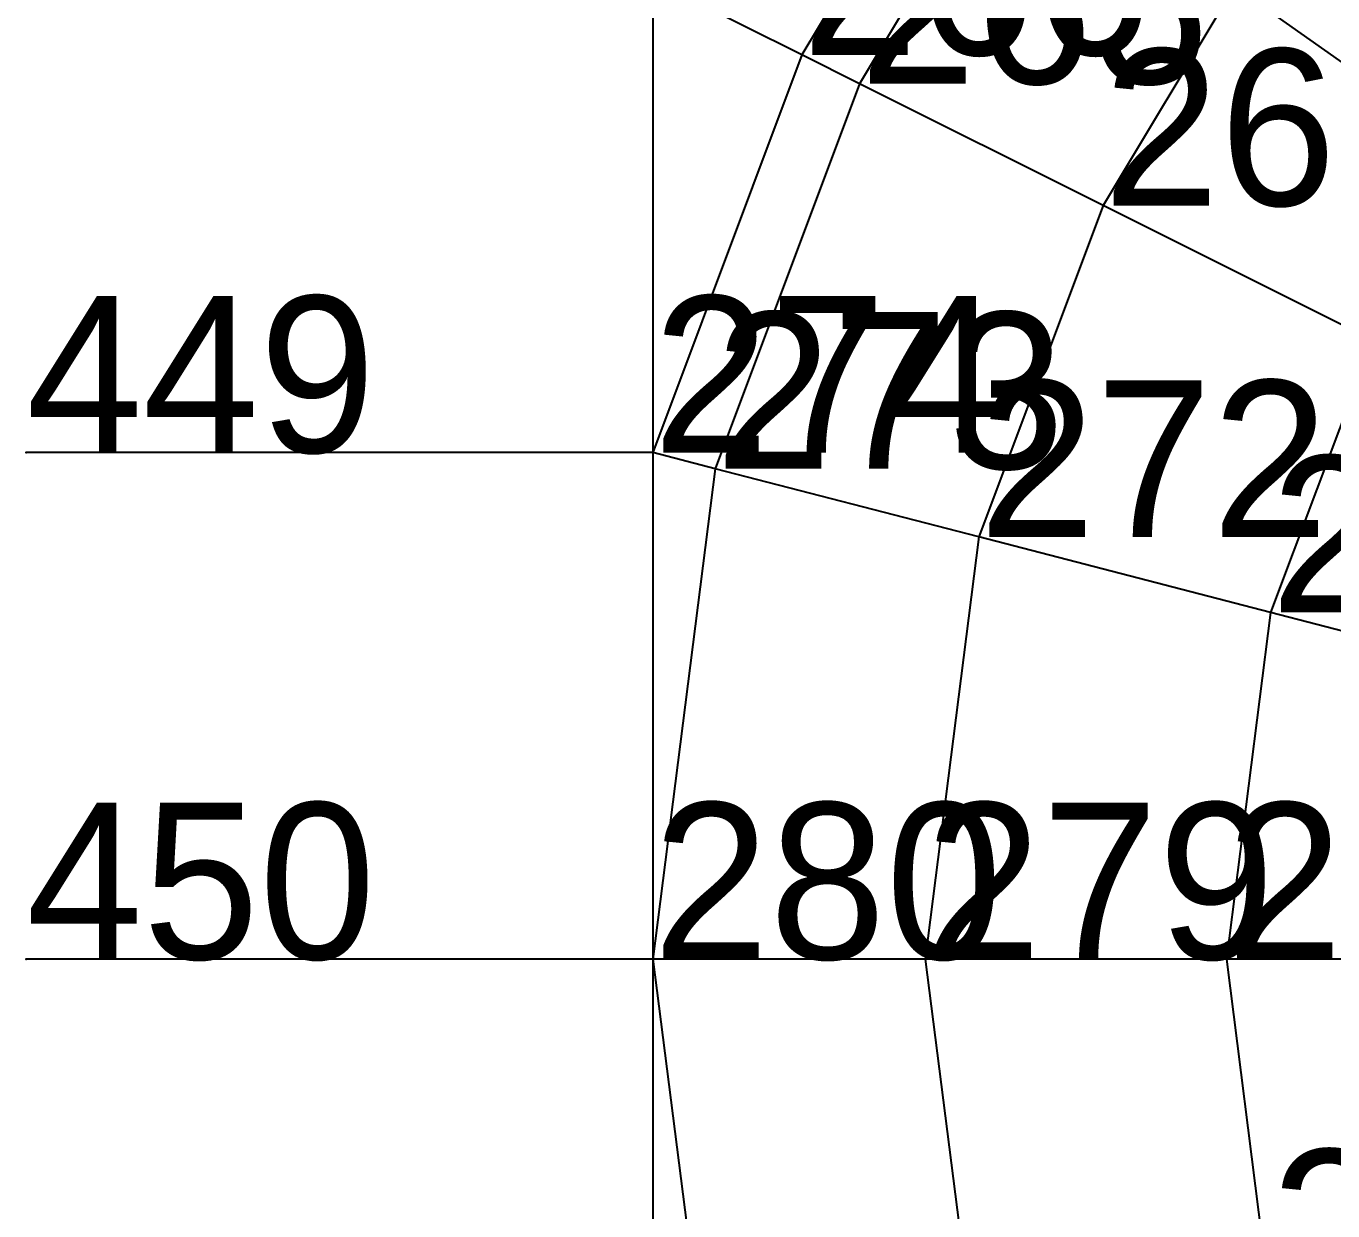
# Model space of a CAD drawing. Header units: metres. Extents: x -2.48 to 2.8, y -2.48 to 2.63.
# Drawn here: x -2.475 to -1.224, y -0.241 to 0.894 of the extents above; entities that cross this region are included whole.
import ezdxf

# ---------------------------------------------------------------- set-up
doc = ezdxf.new("R2010")
doc.units = ezdxf.units.M

msp = doc.modelspace()

# ---------------------------------------------------------------- linework, layer by layer
at = {"layer": 'ASSE', "color": 253}
for p, q in [((-1.581376, 1.118202, 2.019233), (-1.732311, 0.866156, 2.019233)), ((-1.530931, 1.082532, 2.077305), (-1.677051, 0.838525, 2.077305)), ((-1.732311, 0.866156, 2.019233), (-1.875, 0.9375, 1.850854)), ((-1.875, 0.9375, 1.850854), (-1.875, 0.485286, 2.019233)), ((-1.318007, 0.931972, 2.287418), (-1.443805, 0.721902, 2.287418)), ((-1.082532, 0.765466, 2.466761), (-1.318007, 0.931972, 2.287418)), ((-1.732311, 0.866156, 2.019233), (-1.875, 0.485286, 2.019233)), ((-1.677051, 0.838525, 2.077305), (-1.732311, 0.866156, 2.019233)), ((-1.677051, 0.838525, 2.077305), (-1.815188, 0.469805, 2.077305)), ((-1.443805, 0.721902, 2.287418), (-1.677051, 0.838525, 2.077305)), ((-1.443805, 0.721902, 2.287418), (-1.562729, 0.404464, 2.287418)), ((-1.185854, 0.592927, 2.466761), (-1.443805, 0.721902, 2.287418)), ((-1.185854, 0.592927, 2.466761), (-1.283532, 0.332202, 2.466761)), ((-1.875, 0.485286, 2.019233), (-2.475, 0.485286, 0.311111)), ((-1.815188, 0.469805, 2.077305), (-1.875, 0.485286, 2.019233)), ((-1.875, 0.485286, 2.019233), (-1.875, 0, 2.077305)), ((-1.815188, 0.469805, 2.077305), (-1.875, 0, 2.077305)), ((-1.562729, 0.404464, 2.287418), (-1.815188, 0.469805, 2.077305)), ((-1.562729, 0.404464, 2.287418), (-1.614223, 0, 2.287418)), ((-1.283532, 0.332202, 2.466761), (-1.562729, 0.404464, 2.287418)), ((-1.283532, 0.332202, 2.466761), (-1.325825, 0, 2.466761)), ((-0.982373, 0.254257, 2.610773), (-1.283532, 0.332202, 2.466761)), ((-1.875, 0, 2.077305), (-2.475, 0, 0.375)), ((-1.614223, 0, 2.287418), (-1.875, 0, 2.077305)), ((-1.875, 0, 2.077305), (-1.815188, -0.469805, 2.077305)), ((-1.875, 0, 2.077305), (-1.875, -0.485286, 2.019233)), ((-1.325825, 0, 2.466761), (-1.614223, 0, 2.287418)), ((-1.614223, 0, 2.287418), (-1.562729, -0.404464, 2.287418)), ((-1.014743, 0, 2.610773), (-1.325825, 0, 2.466761)), ((-1.325825, 0, 2.466761), (-1.283532, -0.332202, 2.466761))]:
    msp.add_line(p, q, dxfattribs=at)
at = {"layer": 'ESTRADOSSO'}
for p, q in [((-1.581376, 1.118202, 2.227356), (-1.732311, 0.866156, 2.227356)), ((-1.530931, 1.082532, 2.279609), (-1.677051, 0.838525, 2.279609)), ((-1.732311, 0.866156, 2.227356), (-1.875, 0.9375, 2.07791)), ((-1.875, 0.9375, 2.07791), (-1.875, 0.485286, 2.227356)), ((-1.318007, 0.931972, 2.471139), (-1.443805, 0.721902, 2.471139)), ((-1.082532, 0.765466, 2.637125), (-1.318007, 0.931972, 2.471139)), ((-1.732311, 0.866156, 2.227356), (-1.875, 0.485286, 2.227356)), ((-1.677051, 0.838525, 2.279609), (-1.732311, 0.866156, 2.227356)), ((-1.677051, 0.838525, 2.279609), (-1.815188, 0.469805, 2.279609)), ((-1.443805, 0.721902, 2.471139), (-1.677051, 0.838525, 2.279609)), ((-1.443805, 0.721902, 2.471139), (-1.562729, 0.404464, 2.471139)), ((-1.185854, 0.592927, 2.637125), (-1.443805, 0.721902, 2.471139)), ((-1.185854, 0.592927, 2.637125), (-1.283532, 0.332202, 2.637125)), ((-1.875, 0.485286, 2.227356), (-2.475, 0.485286, 1.811111)), ((-1.815188, 0.469805, 2.279609), (-1.875, 0.485286, 2.227356)), ((-1.875, 0.485286, 2.227356), (-1.875, 0, 2.279609)), ((-1.815188, 0.469805, 2.279609), (-1.875, 0, 2.279609)), ((-1.562729, 0.404464, 2.471139), (-1.815188, 0.469805, 2.279609)), ((-1.562729, 0.404464, 2.471139), (-1.614223, 0, 2.471139)), ((-1.283532, 0.332202, 2.637125), (-1.562729, 0.404464, 2.471139)), ((-1.283532, 0.332202, 2.637125), (-1.325825, 0, 2.637125)), ((-0.982373, 0.254257, 2.771739), (-1.283532, 0.332202, 2.637125)), ((-1.875, 0, 2.279609), (-2.475, 0, 1.875)), ((-1.614223, 0, 2.471139), (-1.875, 0, 2.279609)), ((-1.875, 0, 2.279609), (-1.815188, -0.469805, 2.279609)), ((-1.875, 0, 2.279609), (-1.875, -0.485286, 2.227356)), ((-1.325825, 0, 2.637125), (-1.614223, 0, 2.471139)), ((-1.614223, 0, 2.471139), (-1.562729, -0.404464, 2.471139)), ((-1.014743, 0, 2.771739), (-1.325825, 0, 2.637125)), ((-1.325825, 0, 2.637125), (-1.283532, -0.332202, 2.637125))]:
    msp.add_line(p, q, dxfattribs=at)
at = {"layer": 'EXTERNAL'}
for p in [(-2.475, 0.485286, -1.188889), (-2.475, 0, -1.125)]:
    msp.add_point(p, dxfattribs=at)
at = {"layer": 'fz', "color": 7}
for p, q in [((-1.732311, 0.866156, 2.227356), (-1.732311, 0.866156, 3.559356)), ((-1.677051, 0.838525, 2.279609), (-1.677051, 0.838525, 4.229609)), ((-1.443805, 0.721902, 2.471139), (-1.443805, 0.721902, 5.167139)), ((-2.475, 0.485286, 1.811111), (-2.475, 0.485286, 1.811111)), ((-1.875, 0.485286, 2.227356), (-1.875, 0.485286, 3.335356)), ((-1.815188, 0.469805, 2.279609), (-1.815188, 0.469805, 4.611609)), ((-1.562729, 0.404464, 2.471139), (-1.562729, 0.404464, 5.909139)), ((-1.283532, 0.332202, 2.637125), (-1.283532, 0.332202, 5.233125)), ((-2.475, 0, 1.875), (-2.475, 0, 1.875)), ((-1.875, 0, 2.279609), (-1.875, 0, 4.977609)), ((-1.614223, 0, 2.471139), (-1.614223, 0, 6.223139)), ((-1.325825, 0, 2.637125), (-1.325825, 0, 5.467125))]:
    msp.add_line(p, q, dxfattribs=at)
at = {"layer": 'INTERNAL'}
for p in [(-1.732311, 0.866156, 1.811111), (-1.677051, 0.838525, 1.875), (-1.443805, 0.721902, 2.103696), (-1.875, 0.485286, 1.811111), (-1.815188, 0.469805, 1.875), (-1.562729, 0.404464, 2.103696), (-1.283532, 0.332202, 2.296397), (-1.875, 0, 1.875), (-1.614223, 0, 2.103696), (-1.325825, 0, 2.296397)]:
    msp.add_point(p, dxfattribs=at)
at = {"layer": 'INTRADOSSO'}
for p, q in [((-1.581376, 1.118202, 1.811111), (-1.732311, 0.866156, 1.811111)), ((-1.530931, 1.082532, 1.875), (-1.677051, 0.838525, 1.875)), ((-1.732311, 0.866156, 1.811111), (-1.875, 0.9375, 1.623798)), ((-1.875, 0.9375, 1.623798), (-1.875, 0.485286, 1.811111)), ((-1.318007, 0.931972, 2.103696), (-1.443805, 0.721902, 2.103696)), ((-1.082532, 0.765466, 2.296397), (-1.318007, 0.931972, 2.103696)), ((-1.732311, 0.866156, 1.811111), (-1.875, 0.485286, 1.811111)), ((-1.677051, 0.838525, 1.875), (-1.732311, 0.866156, 1.811111)), ((-1.677051, 0.838525, 1.875), (-1.815188, 0.469805, 1.875)), ((-1.443805, 0.721902, 2.103696), (-1.677051, 0.838525, 1.875)), ((-1.443805, 0.721902, 2.103696), (-1.562729, 0.404464, 2.103696)), ((-1.185854, 0.592927, 2.296397), (-1.443805, 0.721902, 2.103696)), ((-1.185854, 0.592927, 2.296397), (-1.283532, 0.332202, 2.296397)), ((-1.875, 0.485286, 1.811111), (-2.475, 0.485286, -1.188889)), ((-1.815188, 0.469805, 1.875), (-1.875, 0.485286, 1.811111)), ((-1.875, 0.485286, 1.811111), (-1.875, 0, 1.875)), ((-1.815188, 0.469805, 1.875), (-1.875, 0, 1.875)), ((-1.562729, 0.404464, 2.103696), (-1.815188, 0.469805, 1.875)), ((-1.562729, 0.404464, 2.103696), (-1.614223, 0, 2.103696)), ((-1.283532, 0.332202, 2.296397), (-1.562729, 0.404464, 2.103696)), ((-1.283532, 0.332202, 2.296397), (-1.325825, 0, 2.296397)), ((-0.982373, 0.254257, 2.449806), (-1.283532, 0.332202, 2.296397)), ((-1.875, 0, 1.875), (-2.475, 0, -1.125)), ((-1.614223, 0, 2.103696), (-1.875, 0, 1.875)), ((-1.875, 0, 1.875), (-1.815188, -0.469805, 1.875)), ((-1.875, 0, 1.875), (-1.875, -0.485286, 1.811111)), ((-1.325825, 0, 2.296397), (-1.614223, 0, 2.103696)), ((-1.614223, 0, 2.103696), (-1.562729, -0.404464, 2.103696)), ((-1.014743, 0, 2.449806), (-1.325825, 0, 2.296397)), ((-1.325825, 0, 2.296397), (-1.283532, -0.332202, 2.296397))]:
    msp.add_line(p, q, dxfattribs=at)
at = {"layer": 'MAXSPINTA', "color": 41, "ltscale": 2.41066}
msp.add_line((-1.581376, 1.118202, 2.066185), (-1.732311, 0.866156, 2.130967), dxfattribs=at)
at = {"layer": 'MAXSPINTA', "color": 41, "ltscale": 2.41175}
msp.add_line((-1.530931, 1.082532, 2.116959), (-1.677051, 0.838525, 2.180309), dxfattribs=at)
at = {"layer": 'MAXSPINTA', "color": 81, "ltscale": 6.932284}
msp.add_line((-1.732311, 0.866156, 2.130967), (-1.875, 0.9375, 1.99842), dxfattribs=at)
at = {"layer": 'MAXSPINTA', "color": 41, "ltscale": 2.55739}
msp.add_line((-1.875, 0.9375, 1.99842), (-1.875, 0.485286, 2.19393), dxfattribs=at)
at = {"layer": 'MAXSPINTA', "color": 41, "ltscale": 2.421745}
msp.add_line((-1.318007, 0.931972, 2.301542), (-1.443805, 0.721902, 2.360666), dxfattribs=at)
at = {"layer": 'MAXSPINTA', "color": 41, "ltscale": 3.94546}
msp.add_line((-1.082532, 0.765466, 2.446904), (-1.318007, 0.931972, 2.301542), dxfattribs=at)
at = {"layer": 'MAXSPINTA', "color": 41, "ltscale": 2.3884}
msp.add_line((-1.732311, 0.866156, 2.130967), (-1.875, 0.485286, 2.19393), dxfattribs=at)
at = {"layer": 'MAXSPINTA', "color": 81, "ltscale": 6.278132}
msp.add_line((-1.677051, 0.838525, 2.180309), (-1.732311, 0.866156, 2.130967), dxfattribs=at)
at = {"layer": 'MAXSPINTA', "color": 41, "ltscale": 2.389111}
msp.add_line((-1.677051, 0.838525, 2.180309), (-1.815188, 0.469805, 2.24191), dxfattribs=at)
at = {"layer": 'MAXSPINTA', "color": 61, "ltscale": 5.446189}
msp.add_line((-1.443805, 0.721902, 2.360666), (-1.677051, 0.838525, 2.180309), dxfattribs=at)
at = {"layer": 'MAXSPINTA', "color": 41, "ltscale": 2.395568}
msp.add_line((-1.443805, 0.721902, 2.360666), (-1.562729, 0.404464, 2.419431), dxfattribs=at)
at = {"layer": 'MAXSPINTA', "color": 61, "ltscale": 4.480041}
msp.add_line((-1.185854, 0.592927, 2.496518), (-1.443805, 0.721902, 2.360666), dxfattribs=at)
at = {"layer": 'MAXSPINTA', "color": 41, "ltscale": 2.399123}
msp.add_line((-1.185854, 0.592927, 2.496518), (-1.283532, 0.332202, 2.54718), dxfattribs=at)
at = {"layer": 'MAXSPINTA', "color": 81, "ltscale": 7.444612}
msp.add_line((-1.875, 0.485286, 2.19393), (-2.475, 0.485286, 1.811111), dxfattribs=at)
at = {"layer": 'MAXSPINTA', "color": 81, "ltscale": 7.125119}
msp.add_line((-1.815188, 0.469805, 2.24191), (-1.875, 0.485286, 2.19393), dxfattribs=at)
at = {"layer": 'MAXSPINTA', "color": 41, "ltscale": 3.181066}
for p, q in [((-1.875, 0.485286, 2.19393), (-1.875, 0, 2.264896)), ((-1.875, 0, 2.264896), (-1.875, -0.485286, 2.19393))]:
    msp.add_line(p, q, dxfattribs=at)
at = {"layer": 'MAXSPINTA', "color": 41, "ltscale": 2.369133}
for p, q in [((-1.815188, 0.469805, 2.24191), (-1.875, 0, 2.264896)), ((-1.875, 0, 2.264896), (-1.815188, -0.469805, 2.24191))]:
    msp.add_line(p, q, dxfattribs=at)
at = {"layer": 'MAXSPINTA', "color": 81, "ltscale": 6.146268}
msp.add_line((-1.562729, 0.404464, 2.419431), (-1.815188, 0.469805, 2.24191), dxfattribs=at)
at = {"layer": 'MAXSPINTA', "color": 41, "ltscale": 2.370414}
for p, q in [((-1.562729, 0.404464, 2.419431), (-1.614223, 0, 2.443626)), ((-1.614223, 0, 2.443626), (-1.562729, -0.404464, 2.419431))]:
    msp.add_line(p, q, dxfattribs=at)
at = {"layer": 'MAXSPINTA', "color": 61, "ltscale": 4.959025}
msp.add_line((-1.283532, 0.332202, 2.54718), (-1.562729, 0.404464, 2.419431), dxfattribs=at)
at = {"layer": 'MAXSPINTA', "color": 41, "ltscale": 2.371358}
for p, q in [((-1.283532, 0.332202, 2.54718), (-1.325825, 0, 2.569127)), ((-1.325825, 0, 2.569127), (-1.283532, -0.332202, 2.54718))]:
    msp.add_line(p, q, dxfattribs=at)
at = {"layer": 'MAXSPINTA', "color": 41, "ltscale": 4.107245}
msp.add_line((-0.982373, 0.254257, 2.624014), (-1.283532, 0.332202, 2.54718), dxfattribs=at)
at = {"layer": 'MAXSPINTA', "color": 81, "ltscale": 7.076287}
msp.add_line((-1.875, 0, 2.264896), (-2.475, 0, 1.875), dxfattribs=at)
at = {"layer": 'MAXSPINTA', "color": 81, "ltscale": 6.468779}
msp.add_line((-1.614223, 0, 2.443626), (-1.875, 0, 2.264896), dxfattribs=at)
at = {"layer": 'MAXSPINTA', "color": 61, "ltscale": 5.167333}
msp.add_line((-1.325825, 0, 2.569127), (-1.614223, 0, 2.443626), dxfattribs=at)
at = {"layer": 'MAXSPINTA', "color": 61, "ltscale": 4.249624}
msp.add_line((-1.014743, 0, 2.64103), (-1.325825, 0, 2.569127), dxfattribs=at)
at = {"layer": 'MEDIONETWORK', "color": 21, "ltscale": 1.667586}
msp.add_line((-1.581376, 1.118202, 2.030868), (-1.732311, 0.866156, 2.03635), dxfattribs=at)
at = {"layer": 'MEDIONETWORK', "color": 21, "ltscale": 1.668286}
msp.add_line((-1.530931, 1.082532, 2.090393), (-1.677051, 0.838525, 2.100355), dxfattribs=at)
at = {"layer": 'MEDIONETWORK', "color": 61, "ltscale": 5.421105}
msp.add_line((-1.732311, 0.866156, 2.03635), (-1.875, 0.9375, 1.872047), dxfattribs=at)
at = {"layer": 'MEDIONETWORK', "color": 21, "ltscale": 1.688602}
msp.add_line((-1.875, 0.9375, 1.872047), (-1.875, 0.485286, 1.952424), dxfattribs=at)
at = {"layer": 'MEDIONETWORK', "color": 21, "ltscale": 1.677703}
msp.add_line((-1.318007, 0.931972, 2.316614), (-1.443805, 0.721902, 2.344031), dxfattribs=at)
at = {"layer": 'MEDIONETWORK', "color": 41, "ltscale": 2.945535}
msp.add_line((-1.082532, 0.765466, 2.497501), (-1.318007, 0.931972, 2.316614), dxfattribs=at)
at = {"layer": 'MEDIONETWORK', "color": 21, "ltscale": 1.706891}
msp.add_line((-1.732311, 0.866156, 2.03635), (-1.875, 0.485286, 1.952424), dxfattribs=at)
at = {"layer": 'MEDIONETWORK', "color": 61, "ltscale": 5.002743}
msp.add_line((-1.677051, 0.838525, 2.100355), (-1.732311, 0.866156, 2.03635), dxfattribs=at)
at = {"layer": 'MEDIONETWORK', "color": 21, "ltscale": 1.695302}
msp.add_line((-1.677051, 0.838525, 2.100355), (-1.815188, 0.469805, 2.034033), dxfattribs=at)
at = {"layer": 'MEDIONETWORK', "color": 61, "ltscale": 4.341897}
msp.add_line((-1.443805, 0.721902, 2.344031), (-1.677051, 0.838525, 2.100355), dxfattribs=at)
at = {"layer": 'MEDIONETWORK', "color": 21, "ltscale": 1.673118}
msp.add_line((-1.443805, 0.721902, 2.344031), (-1.562729, 0.404464, 2.330202), dxfattribs=at)
at = {"layer": 'MEDIONETWORK', "color": 41, "ltscale": 3.426545}
msp.add_line((-1.185854, 0.592927, 2.53204), (-1.443805, 0.721902, 2.344031), dxfattribs=at)
at = {"layer": 'MEDIONETWORK', "color": 21, "ltscale": 1.674403}
msp.add_line((-1.185854, 0.592927, 2.53204), (-1.283532, 0.332202, 2.547792), dxfattribs=at)
at = {"layer": 'MEDIONETWORK', "color": 81, "ltscale": 7.381282}
msp.add_line((-1.875, 0.485286, 1.952424), (-2.475, 0.485286, 1.156984), dxfattribs=at)
at = {"layer": 'MEDIONETWORK', "color": 81, "ltscale": 6.603186}
msp.add_line((-1.815188, 0.469805, 2.034033), (-1.875, 0.485286, 1.952424), dxfattribs=at)
at = {"layer": 'MEDIONETWORK', "color": 21, "ltscale": 2.229417}
for p, q in [((-1.875, 0.485286, 1.952424), (-1.875, 0, 1.957809)), ((-1.875, 0, 1.957809), (-1.875, -0.485286, 1.952424))]:
    msp.add_line(p, q, dxfattribs=at)
at = {"layer": 'MEDIONETWORK', "color": 21, "ltscale": 1.697535}
msp.add_line((-1.815188, 0.469805, 2.034033), (-1.875, 0, 1.957809), dxfattribs=at)
at = {"layer": 'MEDIONETWORK', "color": 61, "ltscale": 5.44527}
msp.add_line((-1.562729, 0.404464, 2.330202), (-1.815188, 0.469805, 2.034033), dxfattribs=at)
at = {"layer": 'MEDIONETWORK', "color": 21, "ltscale": 1.680422}
msp.add_line((-1.562729, 0.404464, 2.330202), (-1.614223, 0, 2.300223), dxfattribs=at)
at = {"layer": 'MEDIONETWORK', "color": 41, "ltscale": 4.022748}
msp.add_line((-1.283532, 0.332202, 2.547792), (-1.562729, 0.404464, 2.330202), dxfattribs=at)
at = {"layer": 'MEDIONETWORK', "color": 21, "ltscale": 1.676012}
for p, q in [((-1.283532, 0.332202, 2.547792), (-1.325825, 0, 2.54427)), ((-1.325825, 0, 2.54427), (-1.283532, -0.332202, 2.547792))]:
    msp.add_line(p, q, dxfattribs=at)
at = {"layer": 'MEDIONETWORK', "color": 41, "ltscale": 3.083146}
msp.add_line((-0.982373, 0.254257, 2.684057), (-1.283532, 0.332202, 2.547792), dxfattribs=at)
at = {"layer": 'MEDIONETWORK', "color": 101, "ltscale": 7.994776}
msp.add_line((-1.875, 0, 1.957809), (-2.475, 0, 0.986774), dxfattribs=at)
at = {"layer": 'MEDIONETWORK', "color": 81, "ltscale": 6.237366}
msp.add_line((-1.614223, 0, 2.300223), (-1.875, 0, 1.957809), dxfattribs=at)
at = {"layer": 'MEDIONETWORK', "color": 21, "ltscale": 1.697534}
msp.add_line((-1.875, 0, 1.957809), (-1.815188, -0.469805, 2.034033), dxfattribs=at)
at = {"layer": 'MEDIONETWORK', "color": 61, "ltscale": 4.396059}
msp.add_line((-1.325825, 0, 2.54427), (-1.614223, 0, 2.300223), dxfattribs=at)
at = {"layer": 'MEDIONETWORK', "color": 21, "ltscale": 1.680421}
msp.add_line((-1.614223, 0, 2.300223), (-1.562729, -0.404464, 2.330202), dxfattribs=at)
at = {"layer": 'MEDIONETWORK', "color": 41, "ltscale": 3.245006}
msp.add_line((-1.014743, 0, 2.691667), (-1.325825, 0, 2.54427), dxfattribs=at)
at = {"layer": 'MINSPINTA', "color": 21, "ltscale": 1.283921}
msp.add_line((-1.581376, 1.118202, 1.881205), (-1.732311, 0.866156, 1.870625), dxfattribs=at)
at = {"layer": 'MINSPINTA', "color": 21, "ltscale": 1.283066}
msp.add_line((-1.530931, 1.082532, 1.962959), (-1.677051, 0.838525, 1.962416), dxfattribs=at)
at = {"layer": 'MINSPINTA', "color": 61, "ltscale": 5.353874}
msp.add_line((-1.732311, 0.866156, 1.870625), (-1.875, 0.9375, 1.623798), dxfattribs=at)
at = {"layer": 'MINSPINTA', "color": 21, "ltscale": 1.384848}
msp.add_line((-1.875, 0.9375, 1.623798), (-1.875, 0.485286, 1.811111), dxfattribs=at)
at = {"layer": 'MINSPINTA', "color": 21, "ltscale": 1.293504}
msp.add_line((-1.318007, 0.931972, 2.26677), (-1.443805, 0.721902, 2.298044), dxfattribs=at)
at = {"layer": 'MINSPINTA', "color": 41, "ltscale": 2.50102}
msp.add_line((-1.082532, 0.765466, 2.507415), (-1.318007, 0.931972, 2.26677), dxfattribs=at)
at = {"layer": 'MINSPINTA', "color": 21, "ltscale": 1.300156}
msp.add_line((-1.732311, 0.866156, 1.870625), (-1.875, 0.485286, 1.811111), dxfattribs=at)
at = {"layer": 'MINSPINTA', "color": 61, "ltscale": 4.788504}
msp.add_line((-1.677051, 0.838525, 1.962416), (-1.732311, 0.866156, 1.870625), dxfattribs=at)
at = {"layer": 'MINSPINTA', "color": 21, "ltscale": 1.294904}
msp.add_line((-1.677051, 0.838525, 1.962416), (-1.815188, 0.469805, 1.917389), dxfattribs=at)
at = {"layer": 'MINSPINTA', "color": 41, "ltscale": 3.979139}
msp.add_line((-1.443805, 0.721902, 2.298044), (-1.677051, 0.838525, 1.962416), dxfattribs=at)
at = {"layer": 'MINSPINTA', "color": 21, "ltscale": 1.286565}
msp.add_line((-1.443805, 0.721902, 2.298044), (-1.562729, 0.404464, 2.301457), dxfattribs=at)
at = {"layer": 'MINSPINTA', "color": 41, "ltscale": 2.943302}
msp.add_line((-1.185854, 0.592927, 2.551987), (-1.443805, 0.721902, 2.298044), dxfattribs=at)
at = {"layer": 'MINSPINTA', "color": 21, "ltscale": 1.294206}
msp.add_line((-1.185854, 0.592927, 2.551987), (-1.283532, 0.332202, 2.582504), dxfattribs=at)
at = {"layer": 'MINSPINTA', "color": 81, "ltscale": 6.659901}
msp.add_line((-1.875, 0.485286, 1.811111), (-2.475, 0.485286, 0.808803), dxfattribs=at)
at = {"layer": 'MINSPINTA', "color": 81, "ltscale": 6.102917}
msp.add_line((-1.815188, 0.469805, 1.917389), (-1.875, 0.485286, 1.811111), dxfattribs=at)
at = {"layer": 'MINSPINTA', "color": 21, "ltscale": 1.730375}
for p, q in [((-1.875, 0.485286, 1.811111), (-1.875, 0, 1.875)), ((-1.875, 0, 1.875), (-1.875, -0.485286, 1.811111))]:
    msp.add_line(p, q, dxfattribs=at)
at = {"layer": 'MINSPINTA', "color": 21, "ltscale": 1.294917}
for p, q in [((-1.815188, 0.469805, 1.917389), (-1.875, 0, 1.875)), ((-1.875, 0, 1.875), (-1.815188, -0.469805, 1.917389))]:
    msp.add_line(p, q, dxfattribs=at)
at = {"layer": 'MINSPINTA', "color": 61, "ltscale": 4.929771}
msp.add_line((-1.562729, 0.404464, 2.301457), (-1.815188, 0.469805, 1.917389), dxfattribs=at)
at = {"layer": 'MINSPINTA', "color": 21, "ltscale": 1.290207}
for p, q in [((-1.562729, 0.404464, 2.301457), (-1.614223, 0, 2.290115)), ((-1.614223, 0, 2.290115), (-1.562729, -0.404464, 2.301457))]:
    msp.add_line(p, q, dxfattribs=at)
at = {"layer": 'MINSPINTA', "color": 41, "ltscale": 3.450674}
msp.add_line((-1.283532, 0.332202, 2.582504), (-1.562729, 0.404464, 2.301457), dxfattribs=at)
at = {"layer": 'MINSPINTA', "color": 21, "ltscale": 1.290014}
for p, q in [((-1.283532, 0.332202, 2.582504), (-1.325825, 0, 2.589595)), ((-1.325825, 0, 2.589595), (-1.283532, -0.332202, 2.582504))]:
    msp.add_line(p, q, dxfattribs=at)
at = {"layer": 'MINSPINTA', "color": 41, "ltscale": 2.49429}
msp.add_line((-0.982373, 0.254257, 2.757704), (-1.283532, 0.332202, 2.582504), dxfattribs=at)
at = {"layer": 'MINSPINTA', "color": 81, "ltscale": 6.603742}
msp.add_line((-1.875, 0, 1.875), (-2.475, 0, 0.806803), dxfattribs=at)
at = {"layer": 'MINSPINTA', "color": 61, "ltscale": 5.46718}
msp.add_line((-1.614223, 0, 2.290115), (-1.875, 0, 1.875), dxfattribs=at)
at = {"layer": 'MINSPINTA', "color": 41, "ltscale": 3.723027}
msp.add_line((-1.325825, 0, 2.589595), (-1.614223, 0, 2.290115), dxfattribs=at)
at = {"layer": 'MINSPINTA', "color": 41, "ltscale": 2.615108}
msp.add_line((-1.014743, 0, 2.771739), (-1.325825, 0, 2.589595), dxfattribs=at)

# ---------------------------------------------------------------- texts
at = {"layer": 'ID-NODES'}
for s, p in [('266', (-1.732311, 0.866156, 1.811111)), ('265', (-1.677051, 0.838525, 1.875)), ('264', (-1.443805, 0.721902, 2.103696)), ('449', (-2.475, 0.485286, -1.188889)), ('274', (-1.875, 0.485286, 1.811111)), ('273', (-1.815188, 0.469805, 1.875)), ('272', (-1.562729, 0.404464, 2.103696)), ('271', (-1.283532, 0.332202, 2.296397)), ('450', (-2.475, 0, -1.125)), ('280', (-1.875, 0, 1.875)), ('279', (-1.614223, 0, 2.103696)), ('278', (-1.325825, 0, 2.296397)), ('284', (-1.283532, -0.332202, 2.296397))]:
    msp.add_text(s, height=0.15, dxfattribs=at).set_placement(p)

doc.saveas('drawing.dxf')
